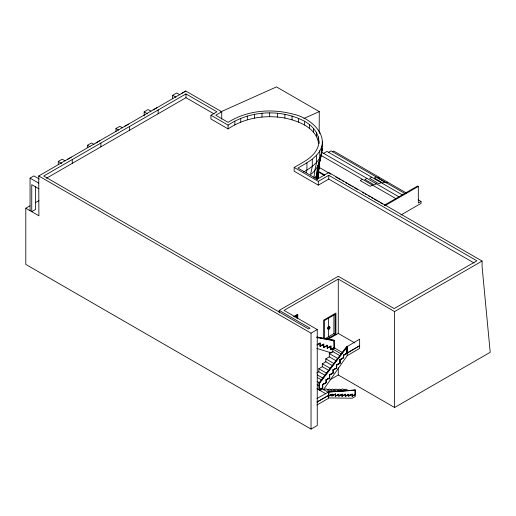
<?xml version="1.0" encoding="UTF-8"?>
<svg xmlns="http://www.w3.org/2000/svg" width="516" height="516" viewBox="0 0 516 516"><rect width="100%" height="100%" fill="white"/><g stroke="black" fill="none" stroke-linecap="round" stroke-linejoin="round"><path stroke-width="0.77" d="M220.822 111.83L276.499 86.907L319.269 111.604L319.185 132.115M313.96 177.685L314.728 170.654L316.598 162.334L316.598 155.148C332.865 137.572 311.051 117.803 293.585 114.255C271.9 108.302 247.358 110.134 228.104 122.35L215.759 115.229L221.732 111.779L221.732 119.035M317.598 179.039L317.998 175.337M317.701 179.162L319.191 166.262M316.314 179.046C315.915 165.946 323.442 154.361 322.339 141.345M316.424 179.065L316.863 175.253L318.366 171.635L317.463 179.342M317.553 179.504L320.236 157.393L319.617 161.966L321.687 153.284L321.687 146.105M318.727 143.642C316.392 127.839 298.706 120.918 284.897 118.087C265.482 114.546 244.61 117.751 228.104 128.91L210.947 119.009L210.947 115.229L228.104 125.13C250.37 110.308 280.859 108.837 304.505 121.241C313.077 125.975 321.113 135.379 318.32 145.796C314.934 156.941 303.402 162.043 294.165 167.429L294.165 171.209L318.295 185.141L328.769 179.091L474.094 262.992M319.791 161.069L319.997 159.541M318.572 170.886L319.204 166.1M317.65 178.768L318.159 174.963M317.643 178.936L318.037 176.046M321.616 153.42L322.165 149.434M306.459 172.492L306.917 170.028L306.917 162.843L312.283 159.218L316.598 155.148M318.037 165.546L319.797 158.057L321.416 154.174C320.23 161.992 317.179 169.758 310.58 174.556L312.283 166.397L312.283 159.218M321.791 150.24L322.165 148.679M321.636 151.485L322.339 148.531M318.585 170.732L316.766 175.098L314.644 178.059M323.332 389.832L347.178 355.711L347.178 346.552L359.639 339.18L359.639 348.403L347.229 355.569M322.784 387.935L318.965 389.754L318.965 382.962L346.842 346.359L347.178 346.552L319.301 383.156L319.301 389.948L322.784 387.935L322.784 384.678L326.267 382.666L326.267 380.086L329.756 378.073L329.756 375.016L333.239 373.003L333.239 370.088L336.722 368.076L336.722 365.154L340.205 363.141L340.205 359.884L343.688 357.872L343.688 355.356L347.178 353.344M347.178 353.125L359.639 345.746L343.359 355.163L343.398 357.749L339.915 359.762L339.915 363.019L336.426 365.031M67.293 159.47L71.227 157.193M99.872 140.655L96.002 143.003M124.64 126.362L128.523 124.117M153.2 109.908L185.812 91.035L221.732 111.779M181.722 93.402L185.812 91.035M58.282 164.662L58.282 161.45L62.223 159.18L64.99 160.779M144.164 115.881L144.164 111.869L148.163 109.56L150.93 111.159M172.634 98.53L172.634 95.337L176.724 92.977L179.968 94.847M30.057 210.683L30.057 178.123L33.901 175.904L39.242 178.988M115.958 131.748L115.958 128.529L119.841 126.291L122.511 127.833M87.468 147.666L87.468 145.26L91.442 142.971L94.035 144.467M329.93 379.815L338.277 374.997L394.585 407.505L490.2 352.305L482.099 266.727L482.099 261.057L394.585 311.58L338.277 279.072L284.032 310.387L317.256 329.576L317.256 425.5L311.038 429.093L25.8 264.411L25.8 208.225L38.893 215.785L38.739 175.956L156.864 107.747M210.947 115.229L216.92 111.779L185.973 93.912L43.705 176.046L308.581 328.969L309.993 328.157L279.214 310.387L279.214 312.657M46.492 178.22L185.973 97.692L214.172 113.971M25.8 208.225L29.934 205.839M35.449 202.653L38.9 200.66M306.917 162.843L297.913 168.042L317.23 179.194L328.769 172.531L482.099 261.057M323.242 153.555L326.983 151.394L402.467 194.971M328.35 152.459L331.078 150.885L405.266 193.713M332.427 151.859L333.775 151.078L406.369 192.99M303.64 171.918C309.923 168.461 316.037 164.211 319.759 157.922L319.759 150.743M294.165 167.429L318.295 181.361L328.769 175.311L476.874 260.819L394.179 308.568L338.277 276.292L279.214 310.387M362.432 179.304L360.22 180.581L370.211 186.347L372.417 185.07M366.902 178.349L364.851 179.529L374.184 184.915L376.228 183.735M371.688 177.201L369.643 178.381L379.054 183.819L381.098 182.638M376.222 176.943L374.339 178.033L382.853 182.948L384.73 181.858M378.931 177.149L377.622 177.904L386.22 182.87L387.529 182.109M384.317 205.22L417.586 186.012L418.328 186.437L418.328 203.014L421.024 201.453L421.024 203.401L400.842 215.049M384.897 205.736L418.328 186.437M293.668 316.708L297.771 314.347L297.771 318.372M294.236 316.495L297.59 314.56L297.59 318.565M294.565 317.005L297.126 315.528L297.126 318.746M38.739 175.956L311.038 333.168L317.256 329.576M328.724 327.699C329.105 327.35 329.105 328.55 328.724 328.221M325.177 338.67L333.897 333.633L335.136 334.349L335.136 314.36L324.396 320.565L324.396 338.947M317.172 344.572L320.204 342.882L320.204 346.03L323.816 343.946L323.816 347.236L327.421 345.152L327.421 347.932L331.033 345.849L331.033 349.364L334.033 347.629L334.013 340.263L316.843 337.038M326.409 339.386L335.136 334.349M316.889 345.107L319.901 343.372L319.901 346.52L323.506 344.43L323.506 347.726L327.118 345.643L327.118 348.423L330.73 346.339L330.73 349.848L334.336 347.765L334.013 340.263M328.402 339.109L338.277 333.413L354.815 342.959M320.178 345.984L323.506 344.43M327.396 347.887L330.73 346.339M331.008 349.319L334.336 347.765M340.05 355.769L332.781 351.57L332.781 349.061L334.871 347.849M335.903 360.658L329.298 356.846L329.298 353.583L332.781 351.57M316.779 348.403L331.111 352.847L333.046 351.731M332.42 365.592L325.809 361.774L325.809 358.852L329.298 356.846M328.937 370.52L322.326 366.708L322.326 363.786L325.809 361.774M324.79 375.209L318.843 371.778L318.843 368.721L322.326 366.708M343.398 355.234L346.881 353.228L346.881 347.3L319.598 383.136L319.598 389.49L322.494 387.819L322.494 384.555L325.977 382.543L325.931 379.892L329.421 377.88L329.421 374.822L333.239 373.003M316.753 372.984L318.843 371.778M332.943 369.966L336.426 367.953L336.387 364.96L339.87 362.948L339.87 359.691L343.359 357.678M325.977 379.963L329.46 377.951L329.46 374.9L332.943 372.887L332.904 369.895L336.722 368.076M322.448 387.742L322.448 384.485L326.267 382.666M319.972 390.541L322.629 389.006L328.486 392.386M323.964 389.896L325.957 388.748L331.156 391.747M327.286 390.128L329.279 388.98L333.181 391.231M330.608 390.135L332.601 388.987L336.503 391.238M333.265 390.528L335.922 388.993L339.825 391.244M337.251 390.238L339.244 389.09L342.501 390.967M329.079 395.798L331.736 394.263L332.027 396.088L335.348 394.166L335.348 396.32L338.67 394.398L338.67 396.327L341.992 394.405L341.992 396.333L345.314 394.418L345.314 396.43L348.642 394.514L348.642 396.217L351.964 394.295L351.964 396.443L355.285 394.527L352.338 395.895M332.027 394.43L328.415 396.178M340.579 390.025L342.572 388.87L345.823 390.747M331.736 395.92L335.348 394.166M316.869 405.028L328.557 398.281L328.557 395.353L316.869 402.099L328.698 395.398M343.901 390.257L345.894 389.103L348.493 390.606M335.058 396.153L338.67 394.398M339.044 395.778L341.992 394.405M341.708 396.165L345.314 394.418M345.694 395.882L348.642 394.514M348.352 396.049L351.964 394.295M316.889 398.578L328.698 391.87L355.285 390.051L355.285 396.501L352.318 398.21L328.698 397.907L328.415 391.702L355.285 390.051M303.885 118.486L319.269 111.604M355.002 390.309L328.982 392.089L328.982 395.991L332.304 394.076L332.304 395.733L335.626 393.811L335.626 395.966L338.954 394.043L338.954 395.972L342.276 394.056L342.276 395.978L345.597 394.063L345.597 396.075L348.919 394.16L348.919 395.862L352.241 393.94L352.241 396.095L355.002 394.495L354.995 389.883M317.166 337.225L334.336 340.45M316.76 337.535L334.033 340.786M418.237 199.84L421.024 201.453M321.99 152.42L398.887 196.822M320.797 155.264L396.159 198.776M318.353 166.939L330.917 174.189M335.8 177.014L340.689 179.832M342.082 180.639L343.482 181.445M345.572 182.651L346.971 183.457M348.365 184.264L350.461 185.476M351.783 186.237L353.105 186.998M354.421 187.76L357.73 189.669M362.484 192.416L363.87 193.216M365.257 194.016L366.644 194.816M368.031 195.616L370.107 196.815M371.494 197.615L372.881 198.415M374.268 199.221L376.345 200.421M377.731 201.221L379.118 202.02M380.505 202.82L382.588 204.02M318.449 171.376L324.706 174.989M318.275 171.951L324.493 175.543M172.634 95.337L175.879 97.208M144.164 111.869L147.621 113.868M115.958 128.529L118.628 130.071M87.468 145.26L90.068 146.757M58.282 161.45L61.746 163.449M329.769 337.451L328.531 336.735L328.531 328.847L329.253 328.879A0.897 0.516 -60 0 0 329.808 327.466A0.897 0.516 -60 0 0 328.711 328.099A0.897 0.516 -60 0 0 329.26 328.879L329.253 327.428L328.531 326.622L328.531 317.508M334.136 347.739L342.405 352.512M326.796 345.456L327.118 345.643M332.781 349.061L341.373 354.021M343.359 355.163L343.688 355.356M319.578 343.185L319.901 343.372M30.057 178.123L38.739 183.135M329.795 352.086L331.111 352.847M329.298 353.583L337.89 358.543M339.87 359.691L340.205 359.884M38.893 188.804L31.747 184.676L31.747 211.657L35.591 209.438L35.591 186.424M339.87 362.948L340.205 363.141M325.809 358.852L334.407 363.819M336.387 364.96L336.722 365.154M322.326 363.786L330.259 368.366M332.904 369.895L333.239 370.088M318.843 368.721L326.776 373.3M329.421 374.822L329.756 375.016M317.34 374.932L323.293 378.363M325.931 379.892L326.267 380.086M317.34 377.512L321.971 380.182M317.159 381.434L319.804 382.956M322.448 384.485L322.784 384.678M318.965 382.962L319.301 383.156M317.159 384.691L319.146 385.839M316.927 388.638L325.822 393.773M394.585 311.58L394.585 407.505M346.842 346.359L346.842 353.15M338.277 279.072L338.277 333.413M338.277 367.844L338.277 374.997M335.903 334.781L335.903 313.044L323.629 320.133L323.629 338.651M333.897 314.45L333.897 333.633M329.047 327.518L329.047 328.034M328.931 327.821L328.931 328.337M328.769 175.311L328.769 179.091M319.759 131.954L319.759 133.547M318.927 141.345L318.927 143.616M318.32 136.901L318.32 142.719M318.295 181.361L318.295 185.141M316.514 132.56L316.514 136.34M313.56 128.439L313.56 132.219M311.038 333.168L311.038 429.093M309.523 124.633L309.523 128.413M304.505 121.241L304.505 125.02M298.622 118.345L298.622 122.124M296.178 315.786L296.178 317.398M292.037 116.016L292.037 119.796M284.897 114.307L284.897 118.087M277.382 113.262L277.382 117.042M269.681 112.914L269.681 116.693M261.973 113.262L261.973 117.042M254.459 114.307L254.459 118.087M247.319 116.016L247.319 119.796M240.733 118.345L240.733 122.124M234.857 121.241L234.857 125.02M228.104 125.13L228.104 128.91M185.973 93.912L185.973 97.692M158.141 109.979L158.141 113.759M129.606 126.452L129.606 130.232M100.878 143.042L100.878 146.821M72.259 159.56L72.259 163.34M328.279 328.956A1.393 0.806 -60 0 1 327.841 328.924A1.348 0.78 -60 0 1 327.841 327.35A1.393 0.806 -60 0 1 329.221 326.551A1.348 0.78 -60 0 1 329.472 327.479M329.266 328.421A0.897 0.516 -60 0 1 328.324 328.453A0.897 0.516 -60 0 1 329.06 327.183A0.897 0.516 -60 0 1 329.498 328.021M317.856 166.571L316.979 174.208L318.495 170.577L319.398 162.863L317.856 166.571M328.253 327.589A1.348 0.78 -60 0 0 328.253 329.163A1.393 0.806 -60 0 0 329.634 328.363A1.348 0.78 -60 0 0 329.634 326.789A1.393 0.806 -60 0 0 328.253 327.589"/></g></svg>
